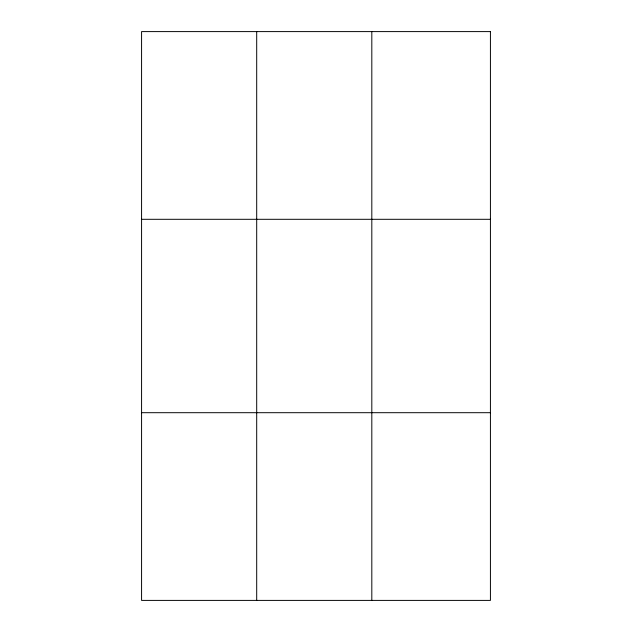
<?xml version="1.0" encoding="UTF-8"?>
<svg xmlns="http://www.w3.org/2000/svg" width="632" height="632" viewBox="0 0 632 632"><rect width="100%" height="100%" fill="white"/><g stroke="black" fill="none" stroke-linecap="round" stroke-linejoin="round"><path stroke-width="0.95" d="M256.695 31.6L256.695 600.4M371.813 31.6L371.813 600.4M141.576 219.304L490.424 219.304M141.576 412.696L490.424 412.696M490.424 31.6L490.424 600.4L141.576 600.4L141.576 31.6L490.424 31.6"/></g></svg>
